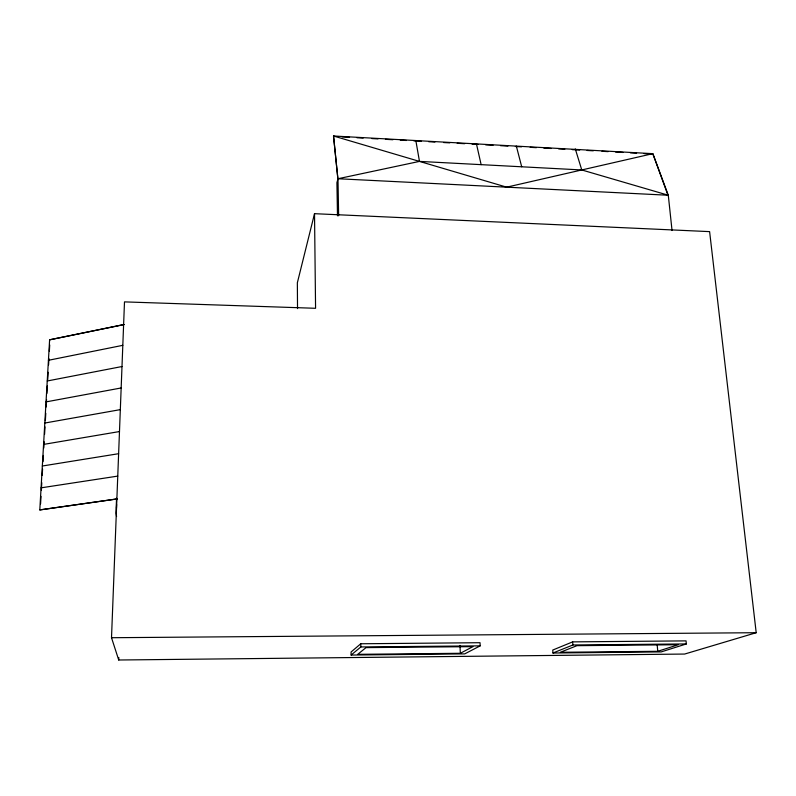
<?xml version="1.0" encoding="UTF-8"?>
<svg xmlns="http://www.w3.org/2000/svg" width="796" height="796" viewBox="0 0 796 796"><rect width="100%" height="100%" fill="white"/><g stroke="black" fill="none" stroke-linecap="round" stroke-linejoin="round"><path stroke-width="1.19" d="M297.525 308.619L297.356 282.769L314.519 213.686L709.614 231.626L756.2 632.711L684.63 654.053L118.723 660.003L118.813 657.516M116.564 498.216L115.987 513.092L116.574 516.524M116.465 508.186L116.604 504.485M118.723 660.003L111.51 637.715L124.494 301.883L315.574 308.291L314.519 213.686M39.8 509.918L117.281 498.903L39.8 509.918L49.611 339.822L124.007 324.549L49.611 339.822M40.576 503.828L41.004 496.386M41.362 490.177L41.79 482.724M42.218 475.282L42.576 469.073M43.004 461.63L43.362 455.421M43.79 447.979L44.148 441.77M44.576 434.327L45.004 426.875M45.362 420.676L45.79 413.224M46.148 407.025L46.576 399.572M46.934 393.373L47.362 385.921M47.72 379.722L48.148 372.269M48.576 364.827L48.934 358.618M49.362 351.175L49.72 344.966M668.133 195.667L652.829 153.668L333.524 135.997L337.922 179.19L333.524 135.997L506.654 187.169L652.829 153.668L668.292 195.239L581.767 169.956L419.472 161.399L337.982 178.742L336.917 182.652L337.494 215.825M360.777 643.765L351.066 652.004L351.126 655.048L464.715 653.884L480.187 645.855L480.028 642.71L360.777 643.765L360.847 646.949L351.126 655.048M460.327 653.287L472.933 646.631L366.021 647.616L357.712 654.332L460.327 653.287L459.979 645.407M572.662 641.875L552.762 650.053L552.961 653.009L661.197 651.904L686.341 643.944L686.043 640.88L572.662 641.875L572.891 644.989L552.961 653.009M657.765 651.297L678.292 644.73L576.981 645.665L560.314 652.282L657.765 651.297L657.158 644.71M48.427 360.29L122.813 345.325M47.233 380.986L121.997 366.528M46.029 401.9L121.171 387.96M44.805 423.034L120.325 409.632M43.581 444.407L119.48 431.551M42.327 466.008L118.624 453.7M41.074 487.839L117.758 476.108M111.51 637.715L756.2 632.711M360.847 646.949L480.187 645.855M572.891 644.989L686.341 643.944M342.131 136.932L349.553 137.34M356.976 137.748L363.165 138.086M371.822 138.564L378.01 138.912M385.433 139.32L392.856 139.728M400.279 140.146L406.467 140.484M413.89 140.892L421.313 141.3M428.736 141.718L434.924 142.056M443.581 142.534L449.77 142.872M457.193 143.29L464.615 143.698M472.038 144.106L478.227 144.454M485.65 144.862L493.072 145.27M500.495 145.678L507.918 146.096M515.34 146.504L521.529 146.842M530.186 147.32L536.375 147.668M543.797 148.076L551.22 148.484M558.643 148.892L564.832 149.24M572.254 149.648L579.677 150.056M587.1 150.464L593.289 150.812M601.945 151.29L608.134 151.628M615.557 152.036L622.979 152.454M630.402 152.862L636.591 153.2M644.014 153.618L651.436 154.026M575.289 148.892L581.767 169.956M516.355 146.116L521.698 166.782M476.456 143.907L481.132 164.653M415.84 140.554L419.472 161.399M672.043 230.522L668.292 195.239L337.982 178.742L338.638 215.796"/></g></svg>
